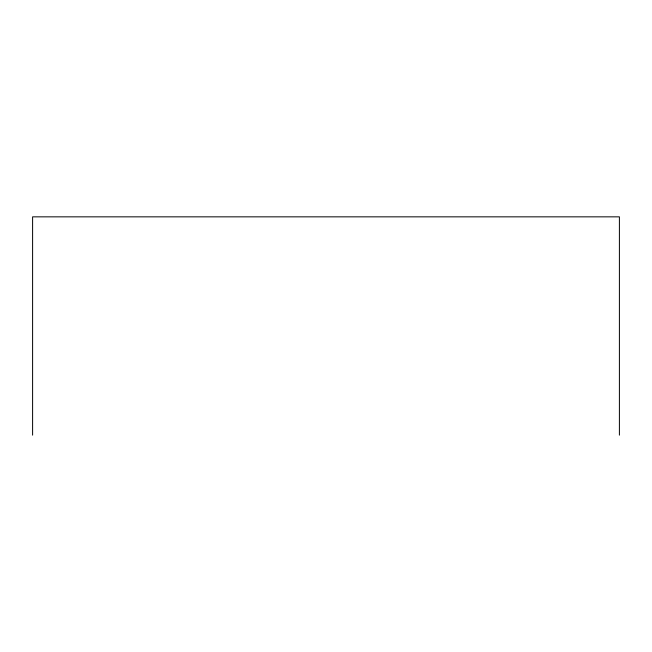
<?xml version="1.0" encoding="UTF-8"?>
<svg xmlns="http://www.w3.org/2000/svg" width="652" height="652" viewBox="0 0 652 652"><rect width="100%" height="100%" fill="white"/><g stroke="black" fill="none" stroke-linecap="round" stroke-linejoin="round"><path stroke-width="0.98" d="M619.4 435.153L619.4 216.847L32.6 216.847L32.6 435.153"/></g></svg>
